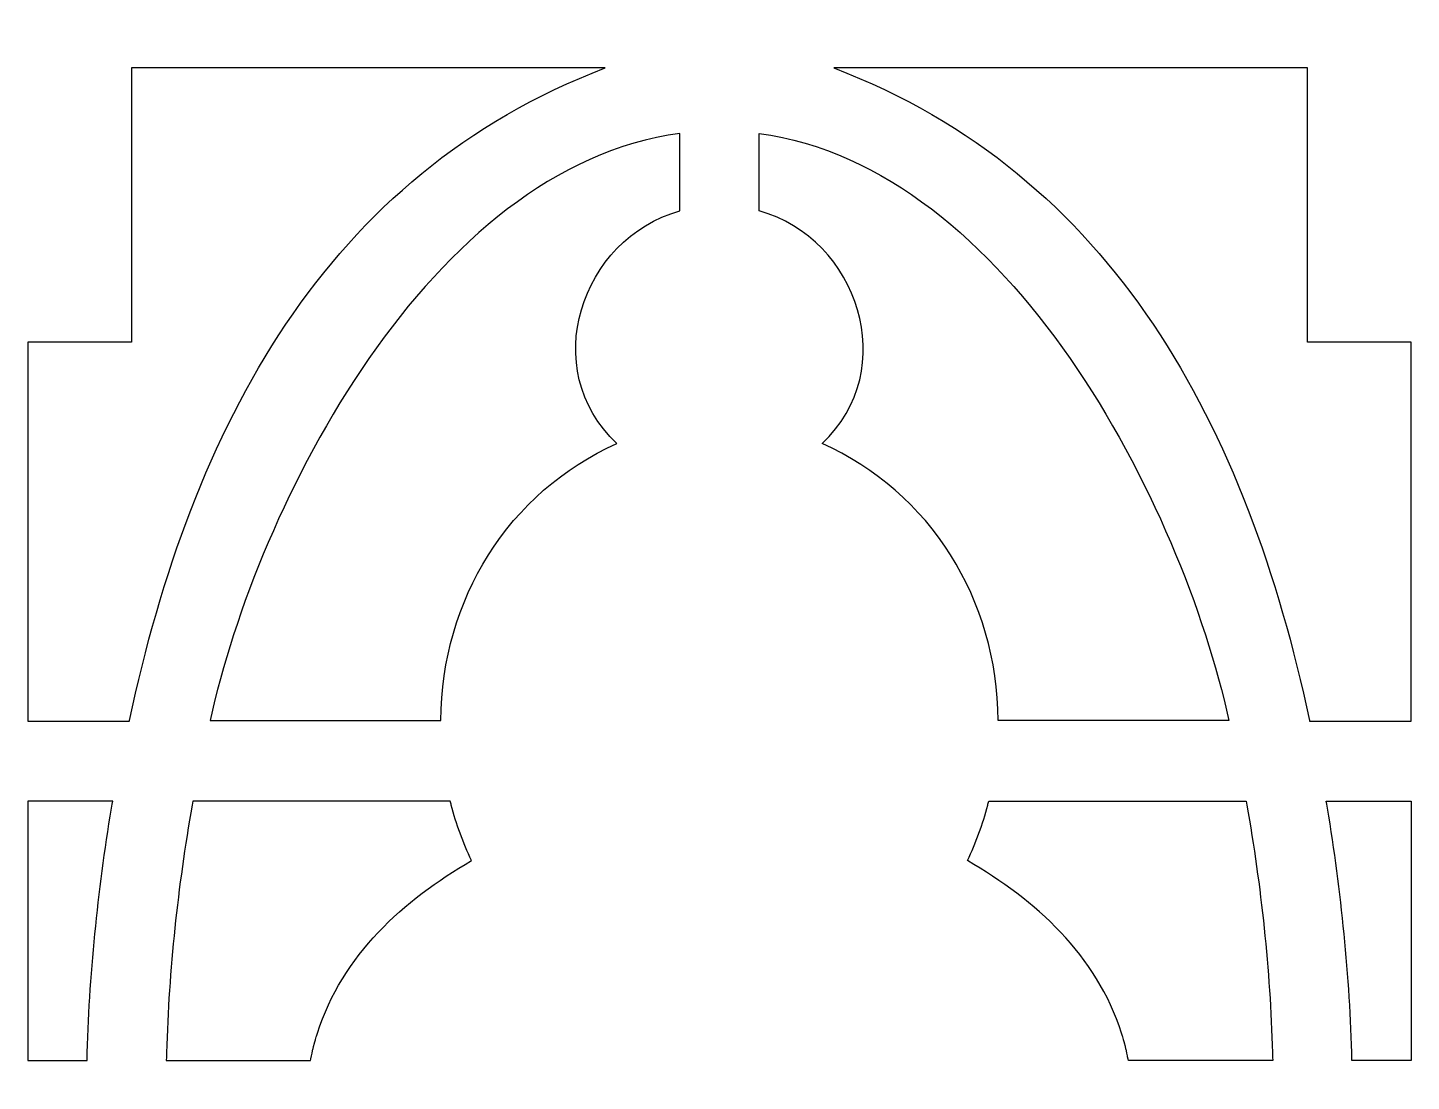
# Model space of a CAD drawing. Header units: centimetres. Extents: x -2.26 to 2.26, y -4.33 to 4.33.
# Drawn here: x 0.041 to 1.458, y -3.279 to -2.199 of the extents above; entities that cross this region are included whole.
import ezdxf

# ---------------------------------------------------------------- set-up
doc = ezdxf.new("R2010")
doc.units = ezdxf.units.CM
doc.header["$MEASUREMENT"] = 0
doc.layers.add('Layer 1', color=7, linetype='Continuous')

msp = doc.modelspace()

# ---------------------------------------------------------------- linework, layer by layer
at = {"layer": 'Layer 1', "color": 177}
for points, knots in [([(-2.26469, 4.33143), (-2.26469, 4.33143), (-2.18371, 4.33143), (-2.18371, 4.33143), (-2.18371, 4.33143), (-2.18371, 4.33143), (2.18371, 4.33143), (2.18371, 4.33143), (2.18371, 4.33143), (2.18371, 4.33143), (2.26469, 4.33143), (2.26469, 4.33143), (2.26469, 4.33143), (2.26469, 4.33143), (2.26469, 4.24955), (2.26469, 4.24955), (2.26469, 4.24955), (2.26469, 4.24955), (2.26469, -4.24954), (2.26469, -4.24954), (2.26469, -4.24954), (2.26469, -4.24954), (2.26469, -4.33143), (2.26469, -4.33143), (2.26469, -4.33143), (2.26469, -4.33143), (2.18371, -4.33143), (2.18371, -4.33143), (2.18371, -4.33143), (2.18371, -4.33143), (-2.18371, -4.33143), (-2.18371, -4.33143), (-2.18371, -4.33143), (-2.18371, -4.33143), (-2.26469, -4.33143), (-2.26469, -4.33143), (-2.26469, -4.33143), (-2.26469, -4.33143), (-2.26469, -4.24954), (-2.26469, -4.24954), (-2.26469, -4.24954), (-2.26469, -4.24954), (-2.26469, 4.24955), (-2.26469, 4.24955), (-2.26469, 4.24955), (-2.26469, 4.24955), (-2.26469, 4.33143), (-2.26469, 4.33143)], [0, 0, 0, 0, 0.0769231, 0.0769231, 0.0769231, 0.0769231, 0.1538462, 0.1538462, 0.1538462, 0.1538462, 0.2307692, 0.2307692, 0.2307692, 0.2307692, 0.3076923, 0.3076923, 0.3076923, 0.3076923, 0.3846154, 0.3846154, 0.3846154, 0.3846154, 0.4615385, 0.4615385, 0.4615385, 0.4615385, 0.5384615, 0.5384615, 0.5384615, 0.5384615, 0.6153846, 0.6153846, 0.6153846, 0.6153846, 0.6923077, 0.6923077, 0.6923077, 0.6923077, 0.7692308, 0.7692308, 0.7692308, 0.7692308, 0.8461538, 0.8461538, 0.8461538, 0.8461538, 1, 1, 1, 1]), ([(0.04059, -2.90996), (0.04059, -2.90996), (0.04059, -2.52141), (0.04059, -2.52141), (0.04059, -2.52141), (0.04059, -2.52141), (0.14278, -2.52141), (0.14278, -2.52141), (0.14278, -2.52141), (0.14278, -2.52141), (0.14706, -2.52141), (0.14706, -2.52141), (0.14706, -2.52141), (0.14706, -2.52141), (0.14706, -2.24059), (0.14706, -2.24059), (0.14706, -2.24059), (0.14706, -2.24059), (0.63242, -2.24059), (0.63242, -2.24059), (0.63242, -2.24059), (0.34618, -2.34909), (0.20866, -2.60941), (0.14493, -2.90922), (0.14493, -2.90922), (0.14493, -2.90922), (0.14487, -2.90947), (0.14487, -2.90947), (0.14487, -2.90947), (0.14487, -2.90947), (0.14486, -2.90947), (0.14486, -2.90947), (0.14486, -2.90947), (0.14486, -2.90947), (0.14482, -2.90971), (0.14482, -2.90971), (0.14482, -2.90971), (0.14482, -2.90971), (0.14481, -2.90971), (0.14481, -2.90971), (0.14481, -2.90971), (0.14481, -2.90971), (0.14474, -2.90996), (0.14474, -2.90996), (0.14474, -2.90996), (0.14474, -2.90996), (0.14474, -2.90996), (0.14474, -2.90996), (0.14474, -2.90996), (0.14474, -2.90996), (0.04059, -2.90996), (0.04059, -2.90996)], [0, 0, 0, 0, 0.0714286, 0.0714286, 0.0714286, 0.0714286, 0.1428571, 0.1428571, 0.1428571, 0.1428571, 0.2142857, 0.2142857, 0.2142857, 0.2142857, 0.2857143, 0.2857143, 0.2857143, 0.2857143, 0.3571429, 0.3571429, 0.3571429, 0.3571429, 0.4285714, 0.4285714, 0.4285714, 0.4285714, 0.5, 0.5, 0.5, 0.5, 0.5714286, 0.5714286, 0.5714286, 0.5714286, 0.6428571, 0.6428571, 0.6428571, 0.6428571, 0.7142857, 0.7142857, 0.7142857, 0.7142857, 0.7857143, 0.7857143, 0.7857143, 0.7857143, 0.8571429, 0.8571429, 0.8571429, 0.8571429, 1, 1, 1, 1]), ([(0.8666, -2.24059), (0.8666, -2.24059), (1.35194, -2.24059), (1.35194, -2.24059), (1.35194, -2.24059), (1.35194, -2.24059), (1.35194, -2.52066), (1.35194, -2.52066), (1.35194, -2.52066), (1.35194, -2.52066), (1.35196, -2.52066), (1.35196, -2.52066), (1.35196, -2.52066), (1.35196, -2.52066), (1.35196, -2.52141), (1.35196, -2.52141), (1.35196, -2.52141), (1.35196, -2.52141), (1.35625, -2.52141), (1.35625, -2.52141), (1.35625, -2.52141), (1.35625, -2.52141), (1.35648, -2.52141), (1.35648, -2.52141), (1.35648, -2.52141), (1.35648, -2.52141), (1.36076, -2.5214), (1.36076, -2.5214), (1.36076, -2.5214), (1.36076, -2.5214), (1.36099, -2.5214), (1.36099, -2.5214), (1.36099, -2.5214), (1.36099, -2.5214), (1.36527, -2.52141), (1.36527, -2.52141), (1.36527, -2.52141), (1.36527, -2.52141), (1.36552, -2.52141), (1.36552, -2.52141), (1.36552, -2.52141), (1.36552, -2.52141), (1.36981, -2.52141), (1.36981, -2.52141), (1.36981, -2.52141), (1.36981, -2.52141), (1.37007, -2.52141), (1.37007, -2.52141), (1.37007, -2.52141), (1.37007, -2.52141), (1.37432, -2.52141), (1.37432, -2.52141), (1.37432, -2.52141), (1.37432, -2.52141), (1.37458, -2.52141), (1.37458, -2.52141), (1.37458, -2.52141), (1.37458, -2.52141), (1.37886, -2.52141), (1.37886, -2.52141), (1.37886, -2.52141), (1.37886, -2.52141), (1.37912, -2.52141), (1.37912, -2.52141), (1.37912, -2.52141), (1.37912, -2.52141), (1.38341, -2.52141), (1.38341, -2.52141), (1.38341, -2.52141), (1.38341, -2.52141), (1.38364, -2.52141), (1.38364, -2.52141), (1.38364, -2.52141), (1.38364, -2.52141), (1.38792, -2.52141), (1.38792, -2.52141), (1.38792, -2.52141), (1.38792, -2.52141), (1.38818, -2.52141), (1.38818, -2.52141), (1.38818, -2.52141), (1.38818, -2.52141), (1.39247, -2.52141), (1.39247, -2.52141), (1.39247, -2.52141), (1.39247, -2.52141), (1.3927, -2.52141), (1.3927, -2.52141), (1.3927, -2.52141), (1.3927, -2.52141), (1.39698, -2.52141), (1.39698, -2.52141), (1.39698, -2.52141), (1.39698, -2.52141), (1.39723, -2.52141), (1.39723, -2.52141), (1.39723, -2.52141), (1.39723, -2.52141), (1.40152, -2.52141), (1.40152, -2.52141), (1.40152, -2.52141), (1.40152, -2.52141), (1.40174, -2.52141), (1.40174, -2.52141), (1.40174, -2.52141), (1.40174, -2.52141), (1.40605, -2.52141), (1.40605, -2.52141), (1.40605, -2.52141), (1.40605, -2.52141), (1.40631, -2.52141), (1.40631, -2.52141), (1.40631, -2.52141), (1.40631, -2.52141), (1.41059, -2.52141), (1.41059, -2.52141), (1.41059, -2.52141), (1.41059, -2.52141), (1.41081, -2.52141), (1.41081, -2.52141), (1.41081, -2.52141), (1.41081, -2.52141), (1.4151, -2.52141), (1.4151, -2.52141), (1.4151, -2.52141), (1.4151, -2.52141), (1.41536, -2.52138), (1.41536, -2.52138), (1.41536, -2.52138), (1.41536, -2.52138), (1.41964, -2.52141), (1.41964, -2.52141), (1.41964, -2.52141), (1.41964, -2.52141), (1.41988, -2.52141), (1.41988, -2.52141), (1.41988, -2.52141), (1.41988, -2.52141), (1.42416, -2.52141), (1.42416, -2.52141), (1.42416, -2.52141), (1.42416, -2.52141), (1.42442, -2.52141), (1.42442, -2.52141), (1.42442, -2.52141), (1.42442, -2.52141), (1.4287, -2.52141), (1.4287, -2.52141), (1.4287, -2.52141), (1.4287, -2.52141), (1.42894, -2.52143), (1.42894, -2.52143), (1.42894, -2.52143), (1.42894, -2.52143), (1.43323, -2.52141), (1.43323, -2.52141), (1.43323, -2.52141), (1.43323, -2.52141), (1.43346, -2.52141), (1.43346, -2.52141), (1.43346, -2.52141), (1.43346, -2.52141), (1.43773, -2.52141), (1.43773, -2.52141), (1.43773, -2.52141), (1.43773, -2.52141), (1.43797, -2.52141), (1.43797, -2.52141), (1.43797, -2.52141), (1.43797, -2.52141), (1.44226, -2.52141), (1.44226, -2.52141), (1.44226, -2.52141), (1.44226, -2.52141), (1.44252, -2.52141), (1.44252, -2.52141), (1.44252, -2.52141), (1.44252, -2.52141), (1.4468, -2.52141), (1.4468, -2.52141), (1.4468, -2.52141), (1.4468, -2.52141), (1.44703, -2.52141), (1.44703, -2.52141), (1.44703, -2.52141), (1.44703, -2.52141), (1.45132, -2.52141), (1.45132, -2.52141), (1.45132, -2.52141), (1.45132, -2.52141), (1.45156, -2.52141), (1.45156, -2.52141), (1.45156, -2.52141), (1.45156, -2.52141), (1.45587, -2.52141), (1.45587, -2.52141), (1.45587, -2.52141), (1.45587, -2.52141), (1.4561, -2.5214), (1.4561, -2.5214), (1.4561, -2.5214), (1.4561, -2.5214), (1.45842, -2.52141), (1.45842, -2.52141), (1.45842, -2.52141), (1.45842, -2.52141), (1.45842, -2.90996), (1.45842, -2.90996), (1.45842, -2.90996), (1.45842, -2.90996), (1.35427, -2.90996), (1.35427, -2.90996), (1.35427, -2.90996), (1.35427, -2.90996), (1.35426, -2.90996), (1.35426, -2.90996), (1.35426, -2.90996), (1.35426, -2.90996), (1.35419, -2.90971), (1.35419, -2.90971), (1.35419, -2.90971), (1.35419, -2.90971), (1.35419, -2.90971), (1.35419, -2.90971), (1.35419, -2.90971), (1.35419, -2.90971), (1.35415, -2.90947), (1.35415, -2.90947), (1.35415, -2.90947), (1.35415, -2.90947), (1.35414, -2.90947), (1.35414, -2.90947), (1.35414, -2.90947), (1.35414, -2.90947), (1.35408, -2.90922), (1.35408, -2.90922), (1.35408, -2.90922), (1.29035, -2.60941), (1.15283, -2.34909), (0.8666, -2.24059)], [0, 0, 0, 0, 0.0163934, 0.0163934, 0.0163934, 0.0163934, 0.0327869, 0.0327869, 0.0327869, 0.0327869, 0.0491803, 0.0491803, 0.0491803, 0.0491803, 0.0655738, 0.0655738, 0.0655738, 0.0655738, 0.0819672, 0.0819672, 0.0819672, 0.0819672, 0.0983607, 0.0983607, 0.0983607, 0.0983607, 0.1147541, 0.1147541, 0.1147541, 0.1147541, 0.1311475, 0.1311475, 0.1311475, 0.1311475, 0.147541, 0.147541, 0.147541, 0.147541, 0.1639344, 0.1639344, 0.1639344, 0.1639344, 0.1803279, 0.1803279, 0.1803279, 0.1803279, 0.1967213, 0.1967213, 0.1967213, 0.1967213, 0.2131148, 0.2131148, 0.2131148, 0.2131148, 0.2295082, 0.2295082, 0.2295082, 0.2295082, 0.2459016, 0.2459016, 0.2459016, 0.2459016, 0.2622951, 0.2622951, 0.2622951, 0.2622951, 0.2786885, 0.2786885, 0.2786885, 0.2786885, 0.295082, 0.295082, 0.295082, 0.295082, 0.3114754, 0.3114754, 0.3114754, 0.3114754, 0.3278689, 0.3278689, 0.3278689, 0.3278689, 0.3442623, 0.3442623, 0.3442623, 0.3442623, 0.3606557, 0.3606557, 0.3606557, 0.3606557, 0.3770492, 0.3770492, 0.3770492, 0.3770492, 0.3934426, 0.3934426, 0.3934426, 0.3934426, 0.4098361, 0.4098361, 0.4098361, 0.4098361, 0.4262295, 0.4262295, 0.4262295, 0.4262295, 0.442623, 0.442623, 0.442623, 0.442623, 0.4590164, 0.4590164, 0.4590164, 0.4590164, 0.4754098, 0.4754098, 0.4754098, 0.4754098, 0.4918033, 0.4918033, 0.4918033, 0.4918033, 0.5081967, 0.5081967, 0.5081967, 0.5081967, 0.5245902, 0.5245902, 0.5245902, 0.5245902, 0.5409836, 0.5409836, 0.5409836, 0.5409836, 0.557377, 0.557377, 0.557377, 0.557377, 0.5737705, 0.5737705, 0.5737705, 0.5737705, 0.5901639, 0.5901639, 0.5901639, 0.5901639, 0.6065574, 0.6065574, 0.6065574, 0.6065574, 0.6229508, 0.6229508, 0.6229508, 0.6229508, 0.6393443, 0.6393443, 0.6393443, 0.6393443, 0.6557377, 0.6557377, 0.6557377, 0.6557377, 0.6721311, 0.6721311, 0.6721311, 0.6721311, 0.6885246, 0.6885246, 0.6885246, 0.6885246, 0.704918, 0.704918, 0.704918, 0.704918, 0.7213115, 0.7213115, 0.7213115, 0.7213115, 0.7377049, 0.7377049, 0.7377049, 0.7377049, 0.7540984, 0.7540984, 0.7540984, 0.7540984, 0.7704918, 0.7704918, 0.7704918, 0.7704918, 0.7868852, 0.7868852, 0.7868852, 0.7868852, 0.8032787, 0.8032787, 0.8032787, 0.8032787, 0.8196721, 0.8196721, 0.8196721, 0.8196721, 0.8360656, 0.8360656, 0.8360656, 0.8360656, 0.852459, 0.852459, 0.852459, 0.852459, 0.8688525, 0.8688525, 0.8688525, 0.8688525, 0.8852459, 0.8852459, 0.8852459, 0.8852459, 0.9016393, 0.9016393, 0.9016393, 0.9016393, 0.9180328, 0.9180328, 0.9180328, 0.9180328, 0.9344262, 0.9344262, 0.9344262, 0.9344262, 0.9508197, 0.9508197, 0.9508197, 0.9508197, 0.9672131, 0.9672131, 0.9672131, 0.9672131, 1, 1, 1, 1]), ([(0.22755, -2.90922), (0.27588, -2.68802), (0.45253, -2.34216), (0.7089, -2.30755), (0.7089, -2.30755), (0.7089, -2.30755), (0.7089, -2.387), (0.7089, -2.387), (0.7089, -2.387), (0.60708, -2.41535), (0.56303, -2.54988), (0.64444, -2.6253), (0.64444, -2.6253), (0.64444, -2.6253), (0.64443, -2.6253), (0.64443, -2.6253), (0.64443, -2.6253), (0.53294, -2.67533), (0.46478, -2.78524), (0.46396, -2.90921), (0.46396, -2.90921), (0.46396, -2.90921), (0.22755, -2.90922), (0.22755, -2.90922)], [0, 0, 0, 0, 0.1428571, 0.1428571, 0.1428571, 0.1428571, 0.2857143, 0.2857143, 0.2857143, 0.2857143, 0.4285714, 0.4285714, 0.4285714, 0.4285714, 0.5714286, 0.5714286, 0.5714286, 0.5714286, 0.7142857, 0.7142857, 0.7142857, 0.7142857, 1, 1, 1, 1]), ([(1.27145, -2.90922), (1.22314, -2.68802), (1.04649, -2.34216), (0.7901, -2.30755), (0.7901, -2.30755), (0.7901, -2.30755), (0.7901, -2.387), (0.7901, -2.387), (0.7901, -2.387), (0.89192, -2.41535), (0.93597, -2.54988), (0.85456, -2.6253), (0.85456, -2.6253), (0.85456, -2.6253), (0.85458, -2.6253), (0.85458, -2.6253), (0.85458, -2.6253), (0.96605, -2.67533), (1.03422, -2.78523), (1.03504, -2.90922), (1.03504, -2.90922), (1.03504, -2.90922), (1.27145, -2.90922), (1.27145, -2.90922)], [0, 0, 0, 0, 0.1428571, 0.1428571, 0.1428571, 0.1428571, 0.2857143, 0.2857143, 0.2857143, 0.2857143, 0.4285714, 0.4285714, 0.4285714, 0.4285714, 0.5714286, 0.5714286, 0.5714286, 0.5714286, 0.7142857, 0.7142857, 0.7142857, 0.7142857, 1, 1, 1, 1]), ([(0.04059, -3.25761), (0.04059, -3.25761), (0.04059, -2.99184), (0.04059, -2.99184), (0.04059, -2.99184), (0.04059, -2.99184), (0.12768, -2.99184), (0.12768, -2.99184), (0.12768, -2.99184), (0.12768, -2.99184), (0.12714, -2.99509), (0.12714, -2.99509), (0.12714, -2.99509), (0.12714, -2.99509), (0.12714, -2.99507), (0.12714, -2.99507), (0.12714, -2.99507), (0.12714, -2.99507), (0.12713, -2.99509), (0.12713, -2.99509), (0.12713, -2.99509), (0.12713, -2.99509), (0.12711, -2.99509), (0.12711, -2.99509), (0.12711, -2.99509), (0.12711, -2.99509), (0.12643, -2.99908), (0.12643, -2.99908), (0.12643, -2.99908), (0.12643, -2.99908), (0.12642, -2.99907), (0.12642, -2.99907), (0.12642, -2.99907), (0.12642, -2.99907), (0.12641, -2.99906), (0.12641, -2.99906), (0.12641, -2.99906), (0.12641, -2.99906), (0.1264, -2.99907), (0.1264, -2.99907), (0.1264, -2.99907), (0.11239, -3.08449), (0.10351, -3.1711), (0.10141, -3.25761), (0.10141, -3.25761), (0.10141, -3.25761), (0.1014, -3.25761), (0.1014, -3.25761), (0.1014, -3.25761), (0.1014, -3.25761), (0.04059, -3.25761), (0.04059, -3.25761)], [0, 0, 0, 0, 0.0714286, 0.0714286, 0.0714286, 0.0714286, 0.1428571, 0.1428571, 0.1428571, 0.1428571, 0.2142857, 0.2142857, 0.2142857, 0.2142857, 0.2857143, 0.2857143, 0.2857143, 0.2857143, 0.3571429, 0.3571429, 0.3571429, 0.3571429, 0.4285714, 0.4285714, 0.4285714, 0.4285714, 0.5, 0.5, 0.5, 0.5, 0.5714286, 0.5714286, 0.5714286, 0.5714286, 0.6428571, 0.6428571, 0.6428571, 0.6428571, 0.7142857, 0.7142857, 0.7142857, 0.7142857, 0.7857143, 0.7857143, 0.7857143, 0.7857143, 0.8571429, 0.8571429, 0.8571429, 0.8571429, 1, 1, 1, 1]), ([(0.49541, -3.0528), (0.42543, -3.09339), (0.3631, -3.14937), (0.33746, -3.22959), (0.33746, -3.22959), (0.33746, -3.22959), (0.33745, -3.22959), (0.33745, -3.22959), (0.33745, -3.22959), (0.33745, -3.22959), (0.33716, -3.23051), (0.33716, -3.23051), (0.33716, -3.23051), (0.33716, -3.23051), (0.33715, -3.23051), (0.33715, -3.23051), (0.33715, -3.23051), (0.33715, -3.23051), (0.33647, -3.23279), (0.33647, -3.23279), (0.33647, -3.23279), (0.33647, -3.23279), (0.33647, -3.23279), (0.33647, -3.23279), (0.33647, -3.23279), (0.33647, -3.23279), (0.33635, -3.23322), (0.33635, -3.23322), (0.33635, -3.23322), (0.33635, -3.23322), (0.33633, -3.23322), (0.33633, -3.23322), (0.33633, -3.23322), (0.33633, -3.23322), (0.33633, -3.23327), (0.33633, -3.23327), (0.33633, -3.23327), (0.33633, -3.23327), (0.33632, -3.23327), (0.33632, -3.23327), (0.33632, -3.23327), (0.33632, -3.23327), (0.33555, -3.23599), (0.33555, -3.23599), (0.33555, -3.23599), (0.33555, -3.23599), (0.33554, -3.23599), (0.33554, -3.23599), (0.33554, -3.23599), (0.33554, -3.23599), (0.33543, -3.23638), (0.33543, -3.23638), (0.33543, -3.23638), (0.33543, -3.23638), (0.33542, -3.23639), (0.33542, -3.23639), (0.33542, -3.23639), (0.33542, -3.23639), (0.33459, -3.23941), (0.33459, -3.23941), (0.33459, -3.23941), (0.33459, -3.23941), (0.33459, -3.23941), (0.33459, -3.23941), (0.33459, -3.23941), (0.33459, -3.23941), (0.33451, -3.23976), (0.33451, -3.23976), (0.33451, -3.23976), (0.33451, -3.23976), (0.3345, -3.23976), (0.3345, -3.23976), (0.3345, -3.23976), (0.3345, -3.23976), (0.33362, -3.24318), (0.33362, -3.24318), (0.33362, -3.24318), (0.33362, -3.24318), (0.3336, -3.24318), (0.3336, -3.24318), (0.3336, -3.24318), (0.3336, -3.24318), (0.3336, -3.24325), (0.3336, -3.24325), (0.3336, -3.24325), (0.3336, -3.24325), (0.33359, -3.24325), (0.33359, -3.24325), (0.33359, -3.24325), (0.33359, -3.24325), (0.33305, -3.24548), (0.33305, -3.24548), (0.33305, -3.24548), (0.33305, -3.24548), (0.33304, -3.24548), (0.33304, -3.24548), (0.33304, -3.24548), (0.33304, -3.24548), (0.33295, -3.24591), (0.33295, -3.24591), (0.33295, -3.24591), (0.33295, -3.24591), (0.33294, -3.24591), (0.33294, -3.24591), (0.33294, -3.24591), (0.33294, -3.24591), (0.33206, -3.24979), (0.33206, -3.24979), (0.33206, -3.24979), (0.33206, -3.24979), (0.33205, -3.24979), (0.33205, -3.24979), (0.33205, -3.24979), (0.33205, -3.24979), (0.33197, -3.2502), (0.33197, -3.2502), (0.33197, -3.2502), (0.33197, -3.2502), (0.33196, -3.2502), (0.33196, -3.2502), (0.33196, -3.2502), (0.33196, -3.2502), (0.33144, -3.25277), (0.33144, -3.25277), (0.33144, -3.25277), (0.33144, -3.25277), (0.33142, -3.25279), (0.33142, -3.25279), (0.33142, -3.25279), (0.33142, -3.25279), (0.33135, -3.25318), (0.33135, -3.25318), (0.33135, -3.25318), (0.33135, -3.25318), (0.33134, -3.25318), (0.33134, -3.25318), (0.33134, -3.25318), (0.33134, -3.25318), (0.33124, -3.25368), (0.33124, -3.25368), (0.33124, -3.25368), (0.33124, -3.25368), (0.33124, -3.25368), (0.33124, -3.25368), (0.33124, -3.25368), (0.33124, -3.25368), (0.33075, -3.25621), (0.33075, -3.25621), (0.33075, -3.25621), (0.33075, -3.25621), (0.33074, -3.25621), (0.33074, -3.25621), (0.33074, -3.25621), (0.33074, -3.25621), (0.33046, -3.25761), (0.33046, -3.25761), (0.33046, -3.25761), (0.33046, -3.25761), (0.33047, -3.25762), (0.33047, -3.25762), (0.33047, -3.25762), (0.33047, -3.25762), (0.33046, -3.25761), (0.33046, -3.25761), (0.33046, -3.25761), (0.33046, -3.25761), (0.18263, -3.25761), (0.18263, -3.25761), (0.18263, -3.25761), (0.18263, -3.25761), (0.18272, -3.25403), (0.18272, -3.25403), (0.18272, -3.25403), (0.18272, -3.25403), (0.18273, -3.25403), (0.18273, -3.25403), (0.18273, -3.25403), (0.18273, -3.25403), (0.18274, -3.25403), (0.18274, -3.25403), (0.18274, -3.25403), (0.18274, -3.25403), (0.18274, -3.25402), (0.18274, -3.25402), (0.18274, -3.25402), (0.18274, -3.25402), (0.18284, -3.24969), (0.18284, -3.24969), (0.18284, -3.24969), (0.18284, -3.24969), (0.18285, -3.24969), (0.18285, -3.24969), (0.18285, -3.24969), (0.18285, -3.24969), (0.18286, -3.24969), (0.18286, -3.24969), (0.18286, -3.24969), (0.18286, -3.24969), (0.18286, -3.24968), (0.18286, -3.24968), (0.18286, -3.24968), (0.18525, -3.1644), (0.19442, -3.0793), (0.20909, -2.99582), (0.20909, -2.99582), (0.20909, -2.99582), (0.2091, -2.99582), (0.2091, -2.99582), (0.2091, -2.99582), (0.2091, -2.99582), (0.20911, -2.99582), (0.20911, -2.99582), (0.20911, -2.99582), (0.20911, -2.99582), (0.20912, -2.99582), (0.20912, -2.99582), (0.20912, -2.99582), (0.20912, -2.99582), (0.2098, -2.99184), (0.2098, -2.99184), (0.2098, -2.99184), (0.2098, -2.99184), (0.20982, -2.99184), (0.20982, -2.99184), (0.20982, -2.99184), (0.20982, -2.99184), (0.20982, -2.99184), (0.20982, -2.99184), (0.20982, -2.99184), (0.20982, -2.99184), (0.20983, -2.99184), (0.20983, -2.99184), (0.20983, -2.99184), (0.20983, -2.99184), (0.47363, -2.99184), (0.47363, -2.99184), (0.47363, -2.99184), (0.47363, -2.99184), (0.47363, -2.99184), (0.47363, -2.99184), (0.47363, -2.99184), (0.47363, -2.99184), (0.47388, -2.99285), (0.47388, -2.99285), (0.47388, -2.99285), (0.47388, -2.99285), (0.47389, -2.99285), (0.47389, -2.99285), (0.47389, -2.99285), (0.47389, -2.99285), (0.47413, -2.99385), (0.47413, -2.99385), (0.47413, -2.99385), (0.47413, -2.99385), (0.47414, -2.99385), (0.47414, -2.99385), (0.47414, -2.99385), (0.47414, -2.99385), (0.47439, -2.99485), (0.47439, -2.99485), (0.47439, -2.99485), (0.47439, -2.99485), (0.4744, -2.99486), (0.4744, -2.99486), (0.4744, -2.99486), (0.4744, -2.99486), (0.47463, -2.99584), (0.47463, -2.99584), (0.47463, -2.99584), (0.47463, -2.99584), (0.47463, -2.99584), (0.47463, -2.99584), (0.47463, -2.99584), (0.47966, -3.01535), (0.48675, -3.03456), (0.49541, -3.0528)], [0, 0, 0, 0, 0.0142857, 0.0142857, 0.0142857, 0.0142857, 0.0285714, 0.0285714, 0.0285714, 0.0285714, 0.0428571, 0.0428571, 0.0428571, 0.0428571, 0.0571429, 0.0571429, 0.0571429, 0.0571429, 0.0714286, 0.0714286, 0.0714286, 0.0714286, 0.0857143, 0.0857143, 0.0857143, 0.0857143, 0.1, 0.1, 0.1, 0.1, 0.1142857, 0.1142857, 0.1142857, 0.1142857, 0.1285714, 0.1285714, 0.1285714, 0.1285714, 0.1428571, 0.1428571, 0.1428571, 0.1428571, 0.1571429, 0.1571429, 0.1571429, 0.1571429, 0.1714286, 0.1714286, 0.1714286, 0.1714286, 0.1857143, 0.1857143, 0.1857143, 0.1857143, 0.2, 0.2, 0.2, 0.2, 0.2142857, 0.2142857, 0.2142857, 0.2142857, 0.2285714, 0.2285714, 0.2285714, 0.2285714, 0.2428571, 0.2428571, 0.2428571, 0.2428571, 0.2571429, 0.2571429, 0.2571429, 0.2571429, 0.2714286, 0.2714286, 0.2714286, 0.2714286, 0.2857143, 0.2857143, 0.2857143, 0.2857143, 0.3, 0.3, 0.3, 0.3, 0.3142857, 0.3142857, 0.3142857, 0.3142857, 0.3285714, 0.3285714, 0.3285714, 0.3285714, 0.3428571, 0.3428571, 0.3428571, 0.3428571, 0.3571429, 0.3571429, 0.3571429, 0.3571429, 0.3714286, 0.3714286, 0.3714286, 0.3714286, 0.3857143, 0.3857143, 0.3857143, 0.3857143, 0.4, 0.4, 0.4, 0.4, 0.4142857, 0.4142857, 0.4142857, 0.4142857, 0.4285714, 0.4285714, 0.4285714, 0.4285714, 0.4428571, 0.4428571, 0.4428571, 0.4428571, 0.4571429, 0.4571429, 0.4571429, 0.4571429, 0.4714286, 0.4714286, 0.4714286, 0.4714286, 0.4857143, 0.4857143, 0.4857143, 0.4857143, 0.5, 0.5, 0.5, 0.5, 0.5142857, 0.5142857, 0.5142857, 0.5142857, 0.5285714, 0.5285714, 0.5285714, 0.5285714, 0.5428571, 0.5428571, 0.5428571, 0.5428571, 0.5571429, 0.5571429, 0.5571429, 0.5571429, 0.5714286, 0.5714286, 0.5714286, 0.5714286, 0.5857143, 0.5857143, 0.5857143, 0.5857143, 0.6, 0.6, 0.6, 0.6, 0.6142857, 0.6142857, 0.6142857, 0.6142857, 0.6285714, 0.6285714, 0.6285714, 0.6285714, 0.6428571, 0.6428571, 0.6428571, 0.6428571, 0.6571429, 0.6571429, 0.6571429, 0.6571429, 0.6714286, 0.6714286, 0.6714286, 0.6714286, 0.6857143, 0.6857143, 0.6857143, 0.6857143, 0.7, 0.7, 0.7, 0.7, 0.7142857, 0.7142857, 0.7142857, 0.7142857, 0.7285714, 0.7285714, 0.7285714, 0.7285714, 0.7428571, 0.7428571, 0.7428571, 0.7428571, 0.7571429, 0.7571429, 0.7571429, 0.7571429, 0.7714286, 0.7714286, 0.7714286, 0.7714286, 0.7857143, 0.7857143, 0.7857143, 0.7857143, 0.8, 0.8, 0.8, 0.8, 0.8142857, 0.8142857, 0.8142857, 0.8142857, 0.8285714, 0.8285714, 0.8285714, 0.8285714, 0.8428571, 0.8428571, 0.8428571, 0.8428571, 0.8571429, 0.8571429, 0.8571429, 0.8571429, 0.8714286, 0.8714286, 0.8714286, 0.8714286, 0.8857143, 0.8857143, 0.8857143, 0.8857143, 0.9, 0.9, 0.9, 0.9, 0.9142857, 0.9142857, 0.9142857, 0.9142857, 0.9285714, 0.9285714, 0.9285714, 0.9285714, 0.9428571, 0.9428571, 0.9428571, 0.9428571, 0.9571429, 0.9571429, 0.9571429, 0.9571429, 0.9714286, 0.9714286, 0.9714286, 0.9714286, 1, 1, 1, 1]), ([(1.0036, -3.0528), (1.07357, -3.09339), (1.1359, -3.14937), (1.16155, -3.22959), (1.16155, -3.22959), (1.16155, -3.22959), (1.16156, -3.22959), (1.16156, -3.22959), (1.16156, -3.22959), (1.16156, -3.22959), (1.16184, -3.23051), (1.16184, -3.23051), (1.16184, -3.23051), (1.16184, -3.23051), (1.16185, -3.23051), (1.16185, -3.23051), (1.16185, -3.23051), (1.16185, -3.23051), (1.16253, -3.23279), (1.16253, -3.23279), (1.16253, -3.23279), (1.16253, -3.23279), (1.16254, -3.23279), (1.16254, -3.23279), (1.16254, -3.23279), (1.16254, -3.23279), (1.16266, -3.23322), (1.16266, -3.23322), (1.16266, -3.23322), (1.16266, -3.23322), (1.16267, -3.23322), (1.16267, -3.23322), (1.16267, -3.23322), (1.16267, -3.23322), (1.16268, -3.23327), (1.16268, -3.23327), (1.16268, -3.23327), (1.16268, -3.23327), (1.16269, -3.23327), (1.16269, -3.23327), (1.16269, -3.23327), (1.16269, -3.23327), (1.16347, -3.23599), (1.16347, -3.23599), (1.16347, -3.23599), (1.16347, -3.23599), (1.16347, -3.23599), (1.16347, -3.23599), (1.16347, -3.23599), (1.16347, -3.23599), (1.16358, -3.23638), (1.16358, -3.23638), (1.16358, -3.23638), (1.16358, -3.23638), (1.16358, -3.23638), (1.16358, -3.23638), (1.16358, -3.23638), (1.16358, -3.23638), (1.16441, -3.23941), (1.16441, -3.23941), (1.16441, -3.23941), (1.16441, -3.23941), (1.16442, -3.23941), (1.16442, -3.23941), (1.16442, -3.23941), (1.16442, -3.23941), (1.1645, -3.23976), (1.1645, -3.23976), (1.1645, -3.23976), (1.1645, -3.23976), (1.16451, -3.23976), (1.16451, -3.23976), (1.16451, -3.23976), (1.16451, -3.23976), (1.16539, -3.24318), (1.16539, -3.24318), (1.16539, -3.24318), (1.16539, -3.24318), (1.1654, -3.24318), (1.1654, -3.24318), (1.1654, -3.24318), (1.1654, -3.24318), (1.16541, -3.24325), (1.16541, -3.24325), (1.16541, -3.24325), (1.16541, -3.24325), (1.16541, -3.24325), (1.16541, -3.24325), (1.16541, -3.24325), (1.16541, -3.24325), (1.16596, -3.24548), (1.16596, -3.24548), (1.16596, -3.24548), (1.16596, -3.24548), (1.16597, -3.24548), (1.16597, -3.24548), (1.16597, -3.24548), (1.16597, -3.24548), (1.16605, -3.24591), (1.16605, -3.24591), (1.16605, -3.24591), (1.16605, -3.24591), (1.16607, -3.24591), (1.16607, -3.24591), (1.16607, -3.24591), (1.16607, -3.24591), (1.16694, -3.24979), (1.16694, -3.24979), (1.16694, -3.24979), (1.16694, -3.24979), (1.16695, -3.24979), (1.16695, -3.24979), (1.16695, -3.24979), (1.16695, -3.24979), (1.16704, -3.2502), (1.16704, -3.2502), (1.16704, -3.2502), (1.16704, -3.2502), (1.16705, -3.2502), (1.16705, -3.2502), (1.16705, -3.2502), (1.16705, -3.2502), (1.1676, -3.25277), (1.1676, -3.25277), (1.1676, -3.25277), (1.1676, -3.25277), (1.1676, -3.25277), (1.1676, -3.25277), (1.1676, -3.25277), (1.1676, -3.25277), (1.16766, -3.25318), (1.16766, -3.25318), (1.16766, -3.25318), (1.16766, -3.25318), (1.16767, -3.25318), (1.16767, -3.25318), (1.16767, -3.25318), (1.16767, -3.25318), (1.16776, -3.25368), (1.16776, -3.25368), (1.16776, -3.25368), (1.16776, -3.25368), (1.16777, -3.25368), (1.16777, -3.25368), (1.16777, -3.25368), (1.16777, -3.25368), (1.16824, -3.25621), (1.16824, -3.25621), (1.16824, -3.25621), (1.16824, -3.25621), (1.16828, -3.2562), (1.16828, -3.2562), (1.16828, -3.2562), (1.16828, -3.2562), (1.16853, -3.25761), (1.16853, -3.25761), (1.16853, -3.25761), (1.16853, -3.25761), (1.16853, -3.25761), (1.16853, -3.25761), (1.16853, -3.25761), (1.16853, -3.25761), (1.16854, -3.25761), (1.16854, -3.25761), (1.16854, -3.25761), (1.16854, -3.25761), (1.31638, -3.25762), (1.31638, -3.25762), (1.31638, -3.25762), (1.31638, -3.25762), (1.31628, -3.25403), (1.31628, -3.25403), (1.31628, -3.25403), (1.31628, -3.25403), (1.31627, -3.25403), (1.31627, -3.25403), (1.31627, -3.25403), (1.31627, -3.25403), (1.31627, -3.25403), (1.31627, -3.25403), (1.31627, -3.25403), (1.31627, -3.25403), (1.31627, -3.25402), (1.31627, -3.25402), (1.31627, -3.25402), (1.31627, -3.25402), (1.31617, -3.24969), (1.31617, -3.24969), (1.31617, -3.24969), (1.31617, -3.24969), (1.31616, -3.24969), (1.31616, -3.24969), (1.31616, -3.24969), (1.31616, -3.24969), (1.31616, -3.24969), (1.31616, -3.24969), (1.31616, -3.24969), (1.31616, -3.24969), (1.31616, -3.24968), (1.31616, -3.24968), (1.31616, -3.24968), (1.31378, -3.1644), (1.30458, -3.0793), (1.28992, -2.99582), (1.28992, -2.99582), (1.28992, -2.99582), (1.28991, -2.99582), (1.28991, -2.99582), (1.28991, -2.99582), (1.28991, -2.99582), (1.2899, -2.99582), (1.2899, -2.99582), (1.2899, -2.99582), (1.2899, -2.99582), (1.28989, -2.99582), (1.28989, -2.99582), (1.28989, -2.99582), (1.28989, -2.99582), (1.2892, -2.99184), (1.2892, -2.99184), (1.2892, -2.99184), (1.2892, -2.99184), (1.2892, -2.99183), (1.2892, -2.99183), (1.2892, -2.99183), (1.2892, -2.99183), (1.28918, -2.99184), (1.28918, -2.99184), (1.28918, -2.99184), (1.28918, -2.99184), (1.28917, -2.99184), (1.28917, -2.99184), (1.28917, -2.99184), (1.28917, -2.99184), (1.02539, -2.99183), (1.02539, -2.99183), (1.02539, -2.99183), (1.02539, -2.99183), (1.02538, -2.99184), (1.02538, -2.99184), (1.02538, -2.99184), (1.02538, -2.99184), (1.02512, -2.99284), (1.02512, -2.99284), (1.02512, -2.99284), (1.02512, -2.99284), (1.02511, -2.99285), (1.02511, -2.99285), (1.02511, -2.99285), (1.02511, -2.99285), (1.02488, -2.99385), (1.02488, -2.99385), (1.02488, -2.99385), (1.02488, -2.99385), (1.02487, -2.99385), (1.02487, -2.99385), (1.02487, -2.99385), (1.02487, -2.99385), (1.02462, -2.99485), (1.02462, -2.99485), (1.02462, -2.99485), (1.02462, -2.99485), (1.02461, -2.99485), (1.02461, -2.99485), (1.02461, -2.99485), (1.02461, -2.99485), (1.02437, -2.99584), (1.02437, -2.99584), (1.02437, -2.99584), (1.02437, -2.99584), (1.02436, -2.99584), (1.02436, -2.99584), (1.02436, -2.99584), (1.01935, -3.01535), (1.01226, -3.03455), (1.0036, -3.0528)], [0, 0, 0, 0, 0.0142857, 0.0142857, 0.0142857, 0.0142857, 0.0285714, 0.0285714, 0.0285714, 0.0285714, 0.0428571, 0.0428571, 0.0428571, 0.0428571, 0.0571429, 0.0571429, 0.0571429, 0.0571429, 0.0714286, 0.0714286, 0.0714286, 0.0714286, 0.0857143, 0.0857143, 0.0857143, 0.0857143, 0.1, 0.1, 0.1, 0.1, 0.1142857, 0.1142857, 0.1142857, 0.1142857, 0.1285714, 0.1285714, 0.1285714, 0.1285714, 0.1428571, 0.1428571, 0.1428571, 0.1428571, 0.1571429, 0.1571429, 0.1571429, 0.1571429, 0.1714286, 0.1714286, 0.1714286, 0.1714286, 0.1857143, 0.1857143, 0.1857143, 0.1857143, 0.2, 0.2, 0.2, 0.2, 0.2142857, 0.2142857, 0.2142857, 0.2142857, 0.2285714, 0.2285714, 0.2285714, 0.2285714, 0.2428571, 0.2428571, 0.2428571, 0.2428571, 0.2571429, 0.2571429, 0.2571429, 0.2571429, 0.2714286, 0.2714286, 0.2714286, 0.2714286, 0.2857143, 0.2857143, 0.2857143, 0.2857143, 0.3, 0.3, 0.3, 0.3, 0.3142857, 0.3142857, 0.3142857, 0.3142857, 0.3285714, 0.3285714, 0.3285714, 0.3285714, 0.3428571, 0.3428571, 0.3428571, 0.3428571, 0.3571429, 0.3571429, 0.3571429, 0.3571429, 0.3714286, 0.3714286, 0.3714286, 0.3714286, 0.3857143, 0.3857143, 0.3857143, 0.3857143, 0.4, 0.4, 0.4, 0.4, 0.4142857, 0.4142857, 0.4142857, 0.4142857, 0.4285714, 0.4285714, 0.4285714, 0.4285714, 0.4428571, 0.4428571, 0.4428571, 0.4428571, 0.4571429, 0.4571429, 0.4571429, 0.4571429, 0.4714286, 0.4714286, 0.4714286, 0.4714286, 0.4857143, 0.4857143, 0.4857143, 0.4857143, 0.5, 0.5, 0.5, 0.5, 0.5142857, 0.5142857, 0.5142857, 0.5142857, 0.5285714, 0.5285714, 0.5285714, 0.5285714, 0.5428571, 0.5428571, 0.5428571, 0.5428571, 0.5571429, 0.5571429, 0.5571429, 0.5571429, 0.5714286, 0.5714286, 0.5714286, 0.5714286, 0.5857143, 0.5857143, 0.5857143, 0.5857143, 0.6, 0.6, 0.6, 0.6, 0.6142857, 0.6142857, 0.6142857, 0.6142857, 0.6285714, 0.6285714, 0.6285714, 0.6285714, 0.6428571, 0.6428571, 0.6428571, 0.6428571, 0.6571429, 0.6571429, 0.6571429, 0.6571429, 0.6714286, 0.6714286, 0.6714286, 0.6714286, 0.6857143, 0.6857143, 0.6857143, 0.6857143, 0.7, 0.7, 0.7, 0.7, 0.7142857, 0.7142857, 0.7142857, 0.7142857, 0.7285714, 0.7285714, 0.7285714, 0.7285714, 0.7428571, 0.7428571, 0.7428571, 0.7428571, 0.7571429, 0.7571429, 0.7571429, 0.7571429, 0.7714286, 0.7714286, 0.7714286, 0.7714286, 0.7857143, 0.7857143, 0.7857143, 0.7857143, 0.8, 0.8, 0.8, 0.8, 0.8142857, 0.8142857, 0.8142857, 0.8142857, 0.8285714, 0.8285714, 0.8285714, 0.8285714, 0.8428571, 0.8428571, 0.8428571, 0.8428571, 0.8571429, 0.8571429, 0.8571429, 0.8571429, 0.8714286, 0.8714286, 0.8714286, 0.8714286, 0.8857143, 0.8857143, 0.8857143, 0.8857143, 0.9, 0.9, 0.9, 0.9, 0.9142857, 0.9142857, 0.9142857, 0.9142857, 0.9285714, 0.9285714, 0.9285714, 0.9285714, 0.9428571, 0.9428571, 0.9428571, 0.9428571, 0.9571429, 0.9571429, 0.9571429, 0.9571429, 0.9714286, 0.9714286, 0.9714286, 0.9714286, 1, 1, 1, 1]), ([(1.3976, -3.25761), (1.3976, -3.25761), (1.39761, -3.25761), (1.39761, -3.25761), (1.39761, -3.25761), (1.39761, -3.25761), (1.45842, -3.25761), (1.45842, -3.25761), (1.45842, -3.25761), (1.45842, -3.25761), (1.45842, -3.25026), (1.45842, -3.25026), (1.45842, -3.25026), (1.45842, -3.25026), (1.45842, -3.2381), (1.45842, -3.2381), (1.45842, -3.2381), (1.45842, -3.2381), (1.45842, -3.22594), (1.45842, -3.22594), (1.45842, -3.22594), (1.45842, -3.22594), (1.45842, -3.21379), (1.45842, -3.21379), (1.45842, -3.21379), (1.45842, -3.21379), (1.45842, -3.20163), (1.45842, -3.20163), (1.45842, -3.20163), (1.45842, -3.20163), (1.45842, -3.18947), (1.45842, -3.18947), (1.45842, -3.18947), (1.45842, -3.18947), (1.4584, -3.1773), (1.4584, -3.1773), (1.4584, -3.1773), (1.4584, -3.1773), (1.45842, -3.16515), (1.45842, -3.16515), (1.45842, -3.16515), (1.45842, -3.16515), (1.45842, -3.15298), (1.45842, -3.15298), (1.45842, -3.15298), (1.45842, -3.15298), (1.45842, -3.14083), (1.45842, -3.14083), (1.45842, -3.14083), (1.45842, -3.14083), (1.45842, -3.12867), (1.45842, -3.12867), (1.45842, -3.12867), (1.45842, -3.12867), (1.45842, -3.1165), (1.45842, -3.1165), (1.45842, -3.1165), (1.45842, -3.1165), (1.45842, -3.10435), (1.45842, -3.10435), (1.45842, -3.10435), (1.45842, -3.10435), (1.45842, -3.09218), (1.45842, -3.09218), (1.45842, -3.09218), (1.45842, -3.09218), (1.45842, -3.08003), (1.45842, -3.08003), (1.45842, -3.08003), (1.45842, -3.08003), (1.45842, -3.06787), (1.45842, -3.06787), (1.45842, -3.06787), (1.45842, -3.06787), (1.45843, -3.05571), (1.45843, -3.05571), (1.45843, -3.05571), (1.45843, -3.05571), (1.45842, -3.04355), (1.45842, -3.04355), (1.45842, -3.04355), (1.45842, -3.04355), (1.45842, -3.03139), (1.45842, -3.03139), (1.45842, -3.03139), (1.45842, -3.03139), (1.45842, -3.01923), (1.45842, -3.01923), (1.45842, -3.01923), (1.45842, -3.01923), (1.45843, -3.00707), (1.45843, -3.00707), (1.45843, -3.00707), (1.45843, -3.00707), (1.45842, -2.99491), (1.45842, -2.99491), (1.45842, -2.99491), (1.45842, -2.99491), (1.45841, -2.99184), (1.45841, -2.99184), (1.45841, -2.99184), (1.45841, -2.99184), (1.37133, -2.99184), (1.37133, -2.99184), (1.37133, -2.99184), (1.37133, -2.99184), (1.37187, -2.99509), (1.37187, -2.99509), (1.37187, -2.99509), (1.37187, -2.99509), (1.37187, -2.99509), (1.37187, -2.99509), (1.37187, -2.99509), (1.37187, -2.99509), (1.37188, -2.99509), (1.37188, -2.99509), (1.37188, -2.99509), (1.37188, -2.99509), (1.3719, -2.99507), (1.3719, -2.99507), (1.3719, -2.99507), (1.3719, -2.99507), (1.37258, -2.99907), (1.37258, -2.99907), (1.37258, -2.99907), (1.37258, -2.99907), (1.37259, -2.99907), (1.37259, -2.99907), (1.37259, -2.99907), (1.37259, -2.99907), (1.3726, -2.99907), (1.3726, -2.99907), (1.3726, -2.99907), (1.3726, -2.99907), (1.3726, -2.99907), (1.3726, -2.99907), (1.3726, -2.99907), (1.38661, -3.08449), (1.3955, -3.1711), (1.3976, -3.25761)], [0, 0, 0, 0, 0.0277778, 0.0277778, 0.0277778, 0.0277778, 0.0555556, 0.0555556, 0.0555556, 0.0555556, 0.0833333, 0.0833333, 0.0833333, 0.0833333, 0.1111111, 0.1111111, 0.1111111, 0.1111111, 0.1388889, 0.1388889, 0.1388889, 0.1388889, 0.1666667, 0.1666667, 0.1666667, 0.1666667, 0.1944444, 0.1944444, 0.1944444, 0.1944444, 0.2222222, 0.2222222, 0.2222222, 0.2222222, 0.25, 0.25, 0.25, 0.25, 0.2777778, 0.2777778, 0.2777778, 0.2777778, 0.3055556, 0.3055556, 0.3055556, 0.3055556, 0.3333333, 0.3333333, 0.3333333, 0.3333333, 0.3611111, 0.3611111, 0.3611111, 0.3611111, 0.3888889, 0.3888889, 0.3888889, 0.3888889, 0.4166667, 0.4166667, 0.4166667, 0.4166667, 0.4444444, 0.4444444, 0.4444444, 0.4444444, 0.4722222, 0.4722222, 0.4722222, 0.4722222, 0.5, 0.5, 0.5, 0.5, 0.5277778, 0.5277778, 0.5277778, 0.5277778, 0.5555556, 0.5555556, 0.5555556, 0.5555556, 0.5833333, 0.5833333, 0.5833333, 0.5833333, 0.6111111, 0.6111111, 0.6111111, 0.6111111, 0.6388889, 0.6388889, 0.6388889, 0.6388889, 0.6666667, 0.6666667, 0.6666667, 0.6666667, 0.6944444, 0.6944444, 0.6944444, 0.6944444, 0.7222222, 0.7222222, 0.7222222, 0.7222222, 0.75, 0.75, 0.75, 0.75, 0.7777778, 0.7777778, 0.7777778, 0.7777778, 0.8055556, 0.8055556, 0.8055556, 0.8055556, 0.8333333, 0.8333333, 0.8333333, 0.8333333, 0.8611111, 0.8611111, 0.8611111, 0.8611111, 0.8888889, 0.8888889, 0.8888889, 0.8888889, 0.9166667, 0.9166667, 0.9166667, 0.9166667, 0.9444444, 0.9444444, 0.9444444, 0.9444444, 1, 1, 1, 1])]:
    msp.add_open_spline(points, degree=3, knots=knots, dxfattribs=at)

doc.saveas('drawing.dxf')
